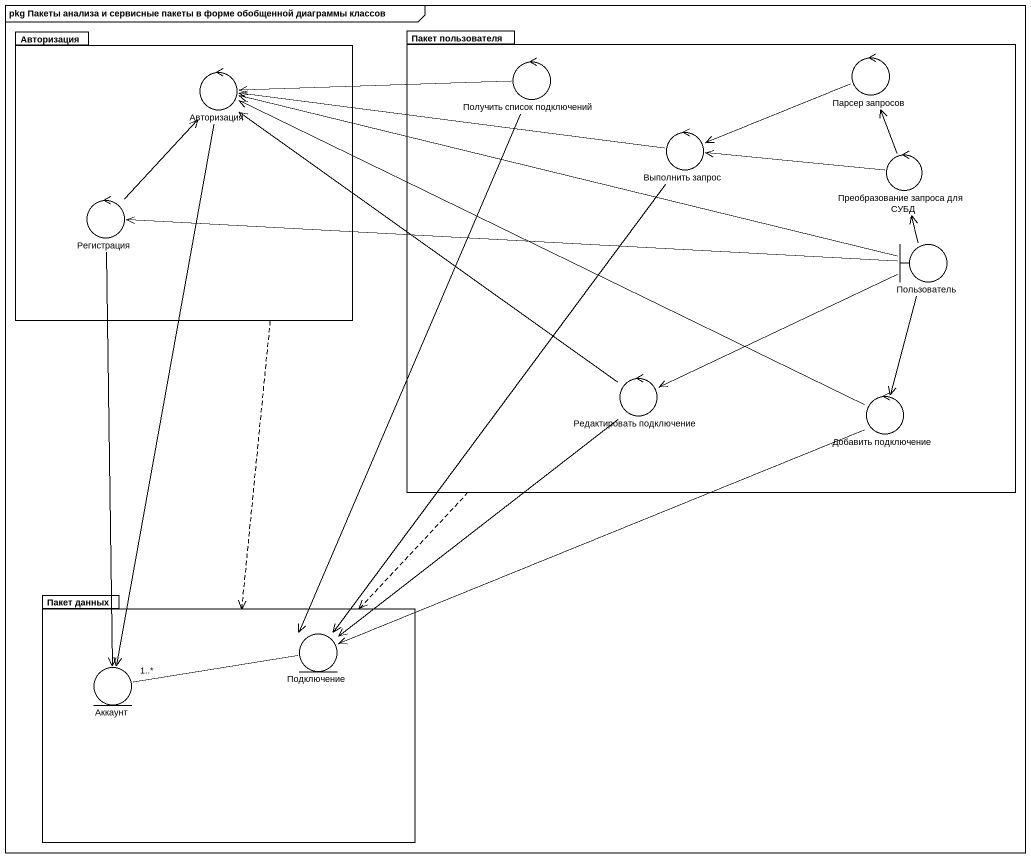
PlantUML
@startuml
mainframe pkg Пакеты анализа и сервисные пакеты в форме обобщенной диаграммы классов
package Авторизация {
  control "Авторизация" as Авторизация_2
  control Регистрация
}
package "Пакет пользователя" as Пакет_пользователя {
  control "Получить список подключений" as Получить_список_подключений
  control "Парсер запросов" as Парсер_запросов
  control "Выполнить запрос" as Выполнить_запрос
  control "Преобразование запроса для СУБД" as Преобразование_запроса_для
  boundary Пользователь
  control "Редактировать подключение" as Редактировать_подключение
  control "Добавить подключение" as Добавить_подключение
}
package "Пакет данных" as Пакет_данных {
  entity Подключение
  entity Аккаунт
}
Авторизация ..> Пакет_данных
Пакет_пользователя ..> Пакет_данных
Получить_список_подключений -left-> Авторизация_2
Получить_список_подключений --> Подключение
Парсер_запросов -left-> Выполнить_запрос
Авторизация_2 --> Аккаунт
Выполнить_запрос -left-> Авторизация_2
Выполнить_запрос --> Подключение
Преобразование_запроса_для -up-> Парсер_запросов
Преобразование_запроса_для -left-> Выполнить_запрос
Регистрация -up-> Авторизация_2
Регистрация --> Аккаунт
Пользователь -left-> Авторизация_2
Пользователь -up-> Преобразование_запроса_для
Пользователь -left-> Регистрация
Пользователь -left-> Редактировать_подключение
Пользователь --> Добавить_подключение
Редактировать_подключение -up-> Авторизация_2
Редактировать_подключение --> Подключение
Добавить_подключение -left-> Авторизация_2
Добавить_подключение -left-> Подключение
Подключение -left- "1..*" Аккаунт
@enduml
